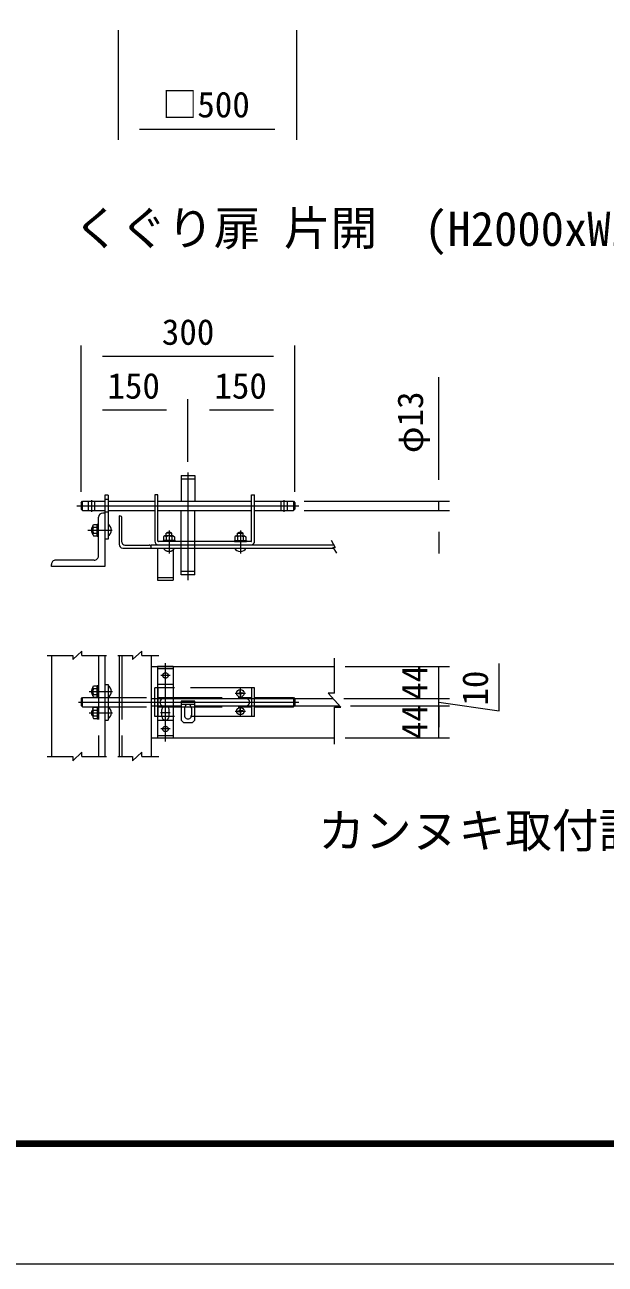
# Model space of a CAD drawing. Units: millimetres, scale not verified, with parts at other scales. Extents: x -6300 to 6300, y -4455 to 4455.
# Drawn here: x -3902 to -2274, y -4455 to -982 of the extents above; entities that cross this region are included whole.
import ezdxf
from ezdxf.enums import TextEntityAlignment as Align

# ---------------------------------------------------------------- set-up
doc = ezdxf.new("R2010")
doc.units = ezdxf.units.MM
doc.header["$LTSCALE"] = 30
doc.linetypes.add('DASHED', pattern=[7.5, 6, -1.5])
doc.linetypes.add('USER1', pattern=[50.8, 31.75, -6.35, 6.35, -6.35])
for name, color, linetype, lineweight in [('0-0_D-TTL', 7, 'Continuous', 9), ('0-2_D-BMK', 2, 'USER1', 13), ('0-3_D-STR3', 3, 'Continuous', 13), ('0-4_D-STR1', 1, 'Continuous', 18), ('0-5_D-STR-DIM', 7, 'Continuous', 9)]:
    doc.layers.add(name, color=color, linetype=linetype, lineweight=lineweight)
doc.layers.add('0-1_D-TTL-TXT', color=7, linetype='Continuous')
doc.styles.add('ＭＳ ゴシック', font='')
doc.styles.get('ＭＳ ゴシック').set_extended_font_data('MS Gothic')

msp = doc.modelspace()

# ---------------------------------------------------------------- linework, layer by layer
at = {"layer": '0-0_D-TTL', "color": 2, "lineweight": 18}
msp.add_lwpolyline([(-6300, 4455), (6300, 4455), (6300, -4455), (-6300, -4455)], close=True, dxfattribs=at)
at = {"layer": '0-0_D-TTL'}
for points in [[(-5895, 4125), (5895, 4125), (5895, -4125), (-5895, -4125)], [(-5891.25, 4121.25), (5891.25, 4121.25), (5891.25, -4121.25), (-5891.25, -4121.25)], [(-5887.5, 4117.5), (5887.5, 4117.5), (5887.5, -4117.5), (-5887.5, -4117.5)], [(-5883.75, 4113.75), (5883.75, 4113.75), (5883.75, -4113.75), (-5883.75, -4113.75)], [(-5880, 4110), (5880, 4110), (5880, -4110), (-5880, -4110)]]:
    msp.add_lwpolyline(points, close=True, dxfattribs=at)
at = {"layer": '0-2_D-BMK'}
for p, q in [((-3444.6, -2236.51), (-3444.6, -2537.99)), ((-3714.6, -2346.38), (-3714.6, -2313.4)), ((-3174.6, -2346.38), (-3174.6, -2313.4)), ((-3756.37, -2329.89), (-3133.95, -2329.89)), ((-3725.87, -2397.89), (-3656.92, -2397.89)), ((-3497.76, -2398.59), (-3497.76, -2463.58)), ((-3297.76, -2398.59), (-3297.76, -2463.58)), ((-3507.76, -2989.94), (-3507.76, -2770.17)), ((-3494.51, -2805.06), (-3521.01, -2805.06)), ((-3297.75, -2869.94), (-3297.75, -2840.18)), ((-3751.45, -2880.06), (-3133.95, -2880.06)), ((-3721.77, -2850.06), (-3656.2, -2850.06)), ((-3312.63, -2855.06), (-3282.87, -2855.06)), ((-3721.77, -2910.06), (-3656.2, -2910.06)), ((-3494.28, -2910.06), (-3521.23, -2910.06)), ((-3312.63, -2905.06), (-3282.87, -2905.06)), ((-3297.75, -2919.94), (-3297.75, -2890.18)), ((-3494.51, -2955.06), (-3521.01, -2955.06))]:
    msp.add_line(p, q, dxfattribs=at)
at = {"layer": '0-3_D-STR3'}
for p, q in [((-3463.6, -2244.89), (-3463.6, -2316.89)), ((-3463.6, -2244.89), (-3425.6, -2244.89)), ((-3425.6, -2244.89), (-3425.6, -2316.89)), ((-3744.6, -2320.89), (-3740.6, -2316.89)), ((-3744.6, -2320.89), (-3744.6, -2338.89)), ((-3740.6, -2342.89), (-3740.6, -2316.89)), ((-3740.6, -2316.89), (-3677.76, -2316.89)), ((-3677.76, -2299.89), (-3677.76, -2422.89)), ((-3668.76, -2299.89), (-3677.76, -2299.89)), ((-3668.76, -2299.89), (-3668.76, -2422.89)), ((-3668.76, -2316.89), (-3537.76, -2316.89)), ((-3537.76, -2298.89), (-3537.76, -2428.89)), ((-3528.76, -2298.89), (-3537.76, -2298.89)), ((-3528.76, -2428.89), (-3528.76, -2298.89)), ((-3528.76, -2316.89), (-3266.76, -2316.89)), ((-3266.76, -2428.89), (-3266.76, -2298.89)), ((-3266.76, -2298.89), (-3257.76, -2298.89)), ((-3257.76, -2428.89), (-3257.76, -2298.89)), ((-3257.76, -2316.89), (-3148.6, -2316.89)), ((-3148.6, -2316.89), (-3148.6, -2342.89)), ((-3148.6, -2316.89), (-3144.6, -2320.89)), ((-3144.6, -2320.89), (-3144.6, -2338.89)), ((-3744.6, -2338.89), (-3740.6, -2342.89)), ((-3740.6, -2342.89), (-3677.76, -2342.89)), ((-3668.76, -2342.89), (-3537.76, -2342.89)), ((-3528.76, -2342.89), (-3266.76, -2342.89)), ((-3463.6, -2429.89), (-3463.6, -2342.89)), ((-3425.6, -2429.89), (-3425.6, -2342.89)), ((-3257.76, -2342.89), (-3148.6, -2342.89)), ((-3144.6, -2338.89), (-3148.6, -2342.89)), ((-3713.16, -2405.89), (-3713.16, -2389.89)), ((-3711.76, -2389.89), (-3713.16, -2389.89)), ((-3711.76, -2409.65), (-3711.76, -2386.13)), ((-3709.5, -2389.89), (-3698.96, -2389.89)), ((-3698.96, -2381.09), (-3695.76, -2381.09)), ((-3698.96, -2414.69), (-3698.96, -2381.09)), ((-3695.76, -2414.69), (-3695.76, -2381.09)), ((-3711.76, -2405.89), (-3713.16, -2405.89)), ((-3709.5, -2405.89), (-3698.96, -2405.89)), ((-3698.96, -2414.69), (-3695.76, -2414.69)), ((-3668.76, -2422.89), (-3677.76, -2422.89)), ((-3267.76, -2429.89), (-3527.76, -2429.89)), ((-3514.56, -2426.69), (-3514.56, -2429.89)), ((-3480.96, -2426.69), (-3514.56, -2426.69)), ((-3480.96, -2429.89), (-3514.56, -2429.89)), ((-3509.52, -2413.89), (-3513.44, -2416.15)), ((-3513.44, -2416.15), (-3513.44, -2426.69)), ((-3486, -2413.89), (-3509.52, -2413.89)), ((-3505.76, -2413.89), (-3505.76, -2406.49)), ((-3489.76, -2406.49), (-3505.76, -2406.49)), ((-3505.76, -2416.15), (-3505.76, -2426.69)), ((-3489.76, -2413.89), (-3489.76, -2406.49)), ((-3489.76, -2416.15), (-3489.76, -2426.69)), ((-3486, -2413.89), (-3482.08, -2416.15)), ((-3482.08, -2416.15), (-3482.08, -2426.69)), ((-3480.96, -2426.69), (-3480.96, -2429.89)), ((-3314.56, -2426.69), (-3280.96, -2426.69)), ((-3305.76, -2413.89), (-3305.76, -2406.49)), ((-3305.76, -2406.49), (-3289.76, -2406.49)), ((-3305.76, -2416.15), (-3305.76, -2426.69)), ((-3289.76, -2413.89), (-3289.76, -2406.49)), ((-3289.76, -2416.15), (-3289.76, -2426.69)), ((-3280.96, -2426.69), (-3280.96, -2429.89)), ((-3529.76, -2447.89), (-3529.76, -2537.89)), ((-3485.76, -2447.89), (-3485.76, -2537.89)), ((-3463.6, -2522.89), (-3463.6, -2447.89)), ((-3425.6, -2522.89), (-3425.6, -2447.89)), ((-3425.6, -2522.89), (-3463.6, -2522.89)), ((-3529.76, -2537.89), (-3485.76, -2537.89)), ((-3485.76, -2780.06), (-3529.76, -2780.06)), ((-3529.76, -2780.06), (-3529.76, -2980.06)), ((-3485.76, -2780.06), (-3485.76, -2980.06)), ((-3677.76, -2830.06), (-3668.76, -2830.06)), ((-3668.76, -2830.06), (-3668.76, -2930.06)), ((-3425.6, -2930.76), (-3425.6, -2876.76)), ((-3304.45, -2854.32), (-3301.36, -2854.27)), ((-3304.45, -2855.84), (-3304.45, -2854.32)), ((-3304.45, -2855.79), (-3301.36, -2855.84)), ((-3299.52, -2853.29), (-3301.36, -2854.27)), ((-3299.52, -2856.82), (-3301.36, -2855.84)), ((-3299.48, -2853.25), (-3298.54, -2851.4)), ((-3299.48, -2856.86), (-3298.54, -2858.71)), ((-3298.54, -2858.71), (-3298.49, -2861.76)), ((-3298.49, -2861.76), (-3297.02, -2861.76)), ((-3298.49, -2861.76), (-3297.02, -2861.76)), ((-3296.97, -2851.4), (-3297.02, -2848.36)), ((-3296.97, -2858.71), (-3297.02, -2861.76)), ((-3296.02, -2853.25), (-3296.97, -2851.4)), ((-3296.02, -2856.86), (-3296.97, -2858.71)), ((-3295.99, -2853.29), (-3294.15, -2854.27)), ((-3295.99, -2856.82), (-3294.15, -2855.84)), ((-3291.05, -2854.32), (-3294.15, -2854.27)), ((-3291.05, -2855.79), (-3294.15, -2855.84)), ((-3291.05, -2855.79), (-3291.05, -2854.32)), ((-3547.76, -2890.06), (-3463.6, -2890.06)), ((-3517.76, -2920.06), (-3517.76, -2900.06)), ((-3497.76, -2920.06), (-3497.76, -2900.06)), ((-3454.6, -2896.76), (-3454.6, -2916.76)), ((-3434.6, -2896.76), (-3434.6, -2916.76)), ((-3304.45, -2904.32), (-3301.36, -2904.27)), ((-3304.45, -2905.84), (-3304.45, -2904.32)), ((-3304.45, -2905.79), (-3301.36, -2905.84)), ((-3299.52, -2903.29), (-3301.36, -2904.27)), ((-3299.52, -2906.82), (-3301.36, -2905.84)), ((-3299.48, -2903.25), (-3298.54, -2901.4)), ((-3299.48, -2906.86), (-3298.54, -2908.71)), ((-3298.54, -2908.71), (-3298.49, -2911.76)), ((-3298.49, -2911.76), (-3297.02, -2911.76)), ((-3298.49, -2911.76), (-3297.02, -2911.76)), ((-3296.97, -2901.4), (-3297.02, -2898.36)), ((-3296.97, -2908.71), (-3297.02, -2911.76)), ((-3296.02, -2903.25), (-3296.97, -2901.4)), ((-3296.02, -2906.86), (-3296.97, -2908.71)), ((-3295.99, -2903.29), (-3294.15, -2904.27)), ((-3295.99, -2906.82), (-3294.15, -2905.84)), ((-3291.05, -2904.32), (-3294.15, -2904.27)), ((-3291.05, -2905.79), (-3294.15, -2905.84)), ((-3291.05, -2905.79), (-3291.05, -2904.32)), ((-3463.6, -2930.76), (-3457.6, -2936.76)), ((-3457.6, -2936.76), (-3431.6, -2936.76)), ((-3431.6, -2936.76), (-3425.6, -2930.76)), ((-3529.76, -2980.06), (-3485.76, -2980.06))]:
    msp.add_line(p, q, dxfattribs=at)
at = {"layer": '0-3_D-STR3', "linetype": 'DASHED'}
for p, q in [((-3463.6, -2253.89), (-3425.6, -2253.89)), ((-3723.6, -2342.89), (-3723.6, -2316.89)), ((-3705.6, -2342.89), (-3705.6, -2316.89)), ((-3668.76, -2311.89), (-3677.76, -2311.89)), ((-3183.6, -2342.89), (-3183.6, -2316.89)), ((-3165.6, -2342.89), (-3165.6, -2316.89)), ((-3668.76, -2347.89), (-3677.76, -2347.89)), ((-3463.6, -2447.89), (-3463.6, -2429.89)), ((-3425.6, -2447.89), (-3425.6, -2429.89)), ((-3485.76, -2531.89), (-3529.76, -2531.89)), ((-3425.6, -2513.89), (-3463.6, -2513.89)), ((-3485.76, -2786.06), (-3529.76, -2786.06)), ((-3711.76, -2842.06), (-3713.16, -2842.06)), ((-3713.16, -2858.06), (-3713.16, -2842.06)), ((-3711.76, -2838.3), (-3709.49, -2834.38)), ((-3711.76, -2861.82), (-3711.76, -2838.3)), ((-3709.49, -2834.38), (-3698.96, -2834.38)), ((-3709.49, -2842.06), (-3698.96, -2842.06)), ((-3695.76, -2866.86), (-3695.76, -2833.26)), ((-3537.76, -2920.06), (-3537.76, -2840.06)), ((-3257.76, -2840.06), (-3537.76, -2840.06)), ((-3485.76, -2830.06), (-3529.76, -2830.06)), ((-3528.76, -2840.06), (-3528.76, -2920.06)), ((-3266.76, -2840.06), (-3266.76, -2920.06)), ((-3257.76, -2920.06), (-3257.76, -2840.06)), ((-3744.6, -2871.06), (-3740.6, -2867.06)), ((-3744.6, -2871.06), (-3744.6, -2889.06)), ((-3740.6, -2867.06), (-3537.76, -2867.06)), ((-3740.6, -2893.06), (-3740.6, -2867.06)), ((-3711.76, -2858.06), (-3713.16, -2858.06)), ((-3711.76, -2861.82), (-3709.49, -2865.74)), ((-3709.49, -2858.06), (-3698.96, -2858.06)), ((-3709.49, -2865.74), (-3698.96, -2865.74)), ((-3698.96, -2866.86), (-3695.76, -2866.86)), ((-3528.76, -2867.06), (-3266.76, -2867.06)), ((-3257.76, -2867.06), (-3148.6, -2867.06)), ((-3148.6, -2867.06), (-3144.6, -2871.06)), ((-3148.6, -2867.06), (-3148.6, -2893.06)), ((-3144.6, -2871.06), (-3144.6, -2889.06)), ((-3744.6, -2889.06), (-3740.6, -2893.06)), ((-3740.6, -2893.06), (-3537.76, -2893.06)), ((-3711.76, -2902.06), (-3713.16, -2902.06)), ((-3713.16, -2902.06), (-3713.16, -2918.06)), ((-3711.76, -2898.3), (-3711.76, -2921.82)), ((-3709.49, -2902.06), (-3698.96, -2902.06)), ((-3698.96, -2893.26), (-3695.76, -2893.26)), ((-3698.96, -2893.26), (-3698.96, -2926.86)), ((-3695.76, -2893.26), (-3695.76, -2926.86)), ((-3528.76, -2893.06), (-3266.76, -2893.06)), ((-3463.6, -2885.76), (-3425.6, -2885.76)), ((-3257.76, -2893.06), (-3148.6, -2893.06)), ((-3144.6, -2889.06), (-3148.6, -2893.06)), ((-3711.76, -2918.06), (-3713.16, -2918.06)), ((-3709.49, -2918.06), (-3698.96, -2918.06)), ((-3698.96, -2926.86), (-3695.76, -2926.86)), ((-3257.76, -2920.06), (-3537.76, -2920.06)), ((-3529.76, -2930.06), (-3485.76, -2930.06)), ((-3485.76, -2974.06), (-3529.76, -2974.06))]:
    msp.add_line(p, q, dxfattribs=at)
at = {"layer": '0-3_D-STR3'}
for points in [[(-3711.76, -2386.13), (-3709.5, -2382.21), (-3698.96, -2382.21)], [(-3711.76, -2409.65), (-3709.5, -2413.57), (-3698.96, -2413.57)], [(-3314.56, -2426.69), (-3314.56, -2429.89), (-3280.96, -2429.89)], [(-3309.52, -2413.89), (-3313.44, -2416.15), (-3313.44, -2426.69)], [(-3309.52, -2413.89), (-3286, -2413.89), (-3282.08, -2416.15), (-3282.08, -2426.69)], [(-3677.76, -2830.06), (-3677.76, -2930.06), (-3668.76, -2930.06)], [(-3425.6, -2876.76), (-3463.6, -2876.76), (-3463.6, -2930.76)], [(-3298.54, -2851.4), (-3298.49, -2848.36), (-3297.02, -2848.36)], [(-3298.54, -2901.4), (-3298.49, -2898.36), (-3297.02, -2898.36)]]:
    msp.add_lwpolyline(points, dxfattribs=at)
at = {"layer": '0-3_D-STR3', "linetype": 'DASHED'}
for points in [[(-3698.96, -2866.86), (-3698.96, -2833.26), (-3695.76, -2833.26)], [(-3711.76, -2898.3), (-3709.49, -2894.38), (-3698.96, -2894.38)], [(-3711.76, -2921.82), (-3709.49, -2925.74), (-3698.96, -2925.74)]]:
    msp.add_lwpolyline(points, dxfattribs=at)
for centre in [(-3507.76, -2805.06), (-3507.76, -2955.06)]:
    msp.add_circle(centre, 7.5, dxfattribs=at)
at = {"layer": '0-3_D-STR3'}
for centre in [(-3297.75, -2855.06), (-3297.75, -2905.06)]:
    msp.add_circle(centre, 10.5, dxfattribs=at)
for centre, radius, start, end in [((-3699.3, -2397.89), 16, 150, 210), ((-3707.84, -2386.33), 3.92, 177.032, 245.05701), ((-3696.49, -2397.89), 15.27, 148.40741, 211.59259), ((-3678.23, -2397.89), 18.83, 300.21596, 59.78404), ((-3707.84, -2409.44), 3.92, 114.94299, 182.968), ((-3527.76, -2428.89), 10, 180.00001, 270), ((-3527.76, -2428.89), 1, 180.00001, 270), ((-3509.32, -2417.81), 3.92, 24.94299, 92.968), ((-3497.76, -2420.34), 16, 60, 120), ((-3497.76, -2429.16), 15.27, 58.40741, 121.59259), ((-3486.2, -2417.81), 3.92, 87.032, 155.05701), ((-3309.32, -2417.81), 3.92, 24.94299, 92.968), ((-3297.76, -2420.34), 16, 60, 120), ((-3297.76, -2429.16), 15.27, 58.40741, 121.59259), ((-3286.2, -2417.81), 3.92, 87.032, 155.05701), ((-3267.76, -2428.89), 10, 270, 0.00001), ((-3267.76, -2428.89), 1, 270, 0.00001), ((-3497.76, -2438.41), 18.83, 309.5908, 329.78404), ((-3297.76, -2438.41), 18.83, 210.21596, 329.78404), ((-3678.23, -2850.06), 18.83, 300.21596, 59.78404), ((-3513.76, -2880.06), 10, 90.00001, 269.99932), ((-3281.76, -2880.06), 10, 270.00071, 90.00002), ((-3678.23, -2910.06), 18.83, 300.21596, 59.78404), ((-3507.76, -2900.06), 10, 0.00035, 180.00001), ((-3444.6, -2896.76), 10, 359.99999, 179.99999), ((-3444.6, -2916.76), 10, 179.99999, 0), ((-3507.76, -2920.06), 10, 180.00002, 0.00001)]:
    msp.add_arc(centre, radius, start, end, dxfattribs=at)
at = {"layer": '0-3_D-STR3', "linetype": 'DASHED'}
for centre, radius, start, end in [((-3497.76, -2438.41), 18.83, 210.21596, 309.5908), ((-3699.3, -2850.06), 16, 150, 210), ((-3707.84, -2838.5), 3.92, 177.032, 245.05701), ((-3696.49, -2850.06), 15.27, 148.40741, 211.59259), ((-3707.84, -2861.61), 3.92, 114.94299, 182.968), ((-3699.3, -2910.06), 16, 150, 210), ((-3707.84, -2898.5), 3.92, 177.032, 245.05701), ((-3696.49, -2910.06), 15.27, 148.40741, 211.59259), ((-3707.84, -2921.61), 3.92, 114.94299, 182.968)]:
    msp.add_arc(centre, radius, start, end, dxfattribs=at)
at = {"layer": '0-4_D-STR1'}
for p, q in [((-3695.76, -2469.89), (-3695.76, -2361.89)), ((-3677.76, -2349.89), (-3683.76, -2349.89)), ((-3677.76, -2349.89), (-3677.76, -2499.89)), ((-3637.76, -2357.89), (-3637.76, -2437.89)), ((-3637.76, -2357.89), (-3635.76, -2357.89)), ((-3629.76, -2431.89), (-3629.76, -2363.89)), ((-3627.76, -2447.89), (-3547.76, -2447.89)), ((-3621.76, -2439.89), (-3553.76, -2439.89)), ((-3547.76, -2447.89), (-3547.76, -2438.89)), ((-3547.76, -2438.89), (-3036.2, -2438.89)), ((-3547.76, -2438.89), (-3036.71, -2438.89)), ((-3547.76, -2447.89), (-3036.71, -2447.89)), ((-3707.76, -2481.89), (-3815.76, -2481.89)), ((-3767.91, -2760.69), (-3742.06, -2736.69)), ((-3742.06, -2748.69), (-3742.06, -2736.69)), ((-3600.3, -2760.69), (-3574.45, -2736.69)), ((-3574.45, -2748.69), (-3574.45, -2736.69)), ((-3839.37, -2748.69), (-3767.91, -2748.69)), ((-3827.76, -2748.69), (-3827.76, -3032.02)), ((-3767.91, -2748.69), (-3767.91, -2760.69)), ((-3742.06, -2748.69), (-3673.1, -2748.69)), ((-3677.76, -2748.69), (-3677.76, -3032.02)), ((-3641.56, -2748.69), (-3600.3, -2748.69)), ((-3637.76, -2748.69), (-3637.76, -3032.02)), ((-3600.3, -2748.69), (-3600.3, -2760.69)), ((-3574.45, -2748.69), (-3526.76, -2748.69)), ((-3547.76, -2748.69), (-3547.76, -3032.02)), ((-3547.76, -2780.06), (-3033.62, -2780.06)), ((-3547.76, -2870.06), (-3037.64, -2870.06)), ((-3425.6, -2890.06), (-3019.07, -2890.06)), ((-3547.76, -2980.06), (-3033.62, -2980.06)), ((-3767.91, -3044.02), (-3742.06, -3020.02)), ((-3742.06, -3032.02), (-3742.06, -3020.02)), ((-3600.3, -3044.02), (-3574.45, -3020.02)), ((-3574.45, -3032.02), (-3574.45, -3020.02)), ((-3839.37, -3032.02), (-3767.91, -3032.02)), ((-3767.91, -3032.02), (-3767.91, -3044.02)), ((-3742.06, -3032.02), (-3673.1, -3032.02)), ((-3641.56, -3032.02), (-3600.3, -3032.02)), ((-3600.3, -3032.02), (-3600.3, -3044.02)), ((-3574.45, -3032.02), (-3526.76, -3032.02))]:
    msp.add_line(p, q, dxfattribs=at)
at = {"layer": '0-4_D-STR1', "linetype": 'DASHED'}
for p, q in [((-3695.76, -2748.69), (-3695.76, -3032.02)), ((-3629.76, -2748.69), (-3629.76, -3032.02))]:
    msp.add_line(p, q, dxfattribs=at)
at = {"layer": '0-4_D-STR1'}
msp.add_lwpolyline([(-3677.76, -2499.89), (-3827.76, -2499.89), (-3827.76, -2493.89)], dxfattribs=at)
for centre, radius, start, end in [((-3683.76, -2361.89), 12, 90.0005, 180.0005), ((-3635.76, -2363.89), 6, 0, 90), ((-3627.76, -2437.89), 10, 180, 270), ((-3621.76, -2431.89), 8, 180.00001, 270.00011), ((-3553.76, -2445.89), 6, 0, 90.00011), ((-3815.76, -2493.89), 12, 89.99994, 180), ((-3707.76, -2469.89), 12, 269.99992, 359.99999)]:
    msp.add_arc(centre, radius, start, end, dxfattribs=at)
at = {"layer": '0-5_D-STR-DIM'}
for p, q in [((-3640.58, -996.59), (-3640.58, -1304.43)), ((-3140.58, -996.59), (-3140.58, -1304.43)), ((-3580.58, -1274.43), (-3200.58, -1274.43)), ((-3744.6, -2290.89), (-3744.6, -1880.21)), ((-3684.6, -1910.21), (-3204.6, -1910.21)), ((-3144.6, -2290.89), (-3144.6, -1880.21)), ((-2741.34, -2256.89), (-2741.34, -1968.76)), ((-3744.6, -2290.89), (-3744.6, -2031.12)), ((-3444.6, -2206.51), (-3444.6, -2031.12)), ((-3444.6, -2206.51), (-3444.6, -2031.12)), ((-3144.6, -2290.89), (-3144.6, -2031.12)), ((-3684.6, -2061.12), (-3504.6, -2061.12)), ((-3384.6, -2061.12), (-3204.6, -2061.12)), ((-3118.6, -2316.89), (-2711.34, -2316.89)), ((-2741.34, -2342.89), (-2741.34, -2316.89)), ((-3118.6, -2342.89), (-2711.34, -2342.89)), ((-3043.36, -2426.13), (-3032.12, -2446.16)), ((-2741.34, -2402.89), (-2741.34, -2462.89)), ((-3038.28, -2445.09), (-3032.12, -2446.16)), ((-3038.28, -2445.09), (-3028.46, -2462.59)), ((-3033.62, -2855), (-3033.62, -2756.89)), ((-3003.62, -2780.06), (-2711.34, -2780.06)), ((-2741.34, -2870.06), (-2741.34, -2780.06)), ((-2741.34, -2870.06), (-2741.34, -2810.06)), ((-3015.62, -2893.77), (-3051.62, -2855)), ((-3033.62, -2855), (-3051.62, -2855)), ((-3007.64, -2870.06), (-2711.34, -2870.06)), ((-3007.64, -2870.06), (-2711.34, -2870.06)), ((-2741.34, -2890.06), (-2741.34, -2870.06)), ((-2741.34, -2890.06), (-2741.34, -2870.06)), ((-3033.62, -2997.64), (-3033.62, -2893.77)), ((-3033.62, -2893.77), (-3015.62, -2893.77)), ((-2989.07, -2890.06), (-2711.34, -2890.06)), ((-2989.07, -2890.06), (-2711.34, -2890.06)), ((-2741.34, -2980.06), (-2741.34, -2890.06)), ((-2741.34, -2890.06), (-2741.34, -2950.06)), ((-3003.62, -2980.06), (-2711.34, -2980.06))]:
    msp.add_line(p, q, dxfattribs=at)
msp.add_lwpolyline([(-2741.34, -2880.06), (-2571.62, -2904.06), (-2571.62, -2771.92)], dxfattribs=at)

# ---------------------------------------------------------------- texts
at = {"layer": '0-1_D-TTL-TXT', "style": 'ＭＳ ゴシック'}
for s, p in [('くぐり扉 片開', (-3765.72, -1628.15)), ('(H2000xW1000)', (-2782.36, -1630.15)), ('カンヌキ取付詳細図', (-3079.59, -3316.59))]:
    msp.add_text(s, height=96.11, dxfattribs=at).set_placement(p, align=Align.BOTTOM_LEFT)
at = {"layer": '0-5_D-STR-DIM', "style": 'ＭＳ ゴシック'}
for s, p in [('□500', (-3516.8, -1262.79)), ('300', (-3517.91, -1900.09)), ('150', (-3670.57, -2050.99)), ('150', (-3370.57, -2050.99))]:
    msp.add_text(s, height=72.14, dxfattribs=at).set_placement(p, align=Align.BOTTOM_LEFT)
for s, p in [('φ13', (-2763.62, -2181.98)), ('44', (-2751.46, -2873.62)), ('10', (-2581.74, -2889.59)), ('44', (-2751.46, -2983.62))]:
    msp.add_text(s, height=72.14, rotation=90, dxfattribs=at).set_placement(p, align=Align.BOTTOM_LEFT)

doc.saveas('drawing.dxf')
